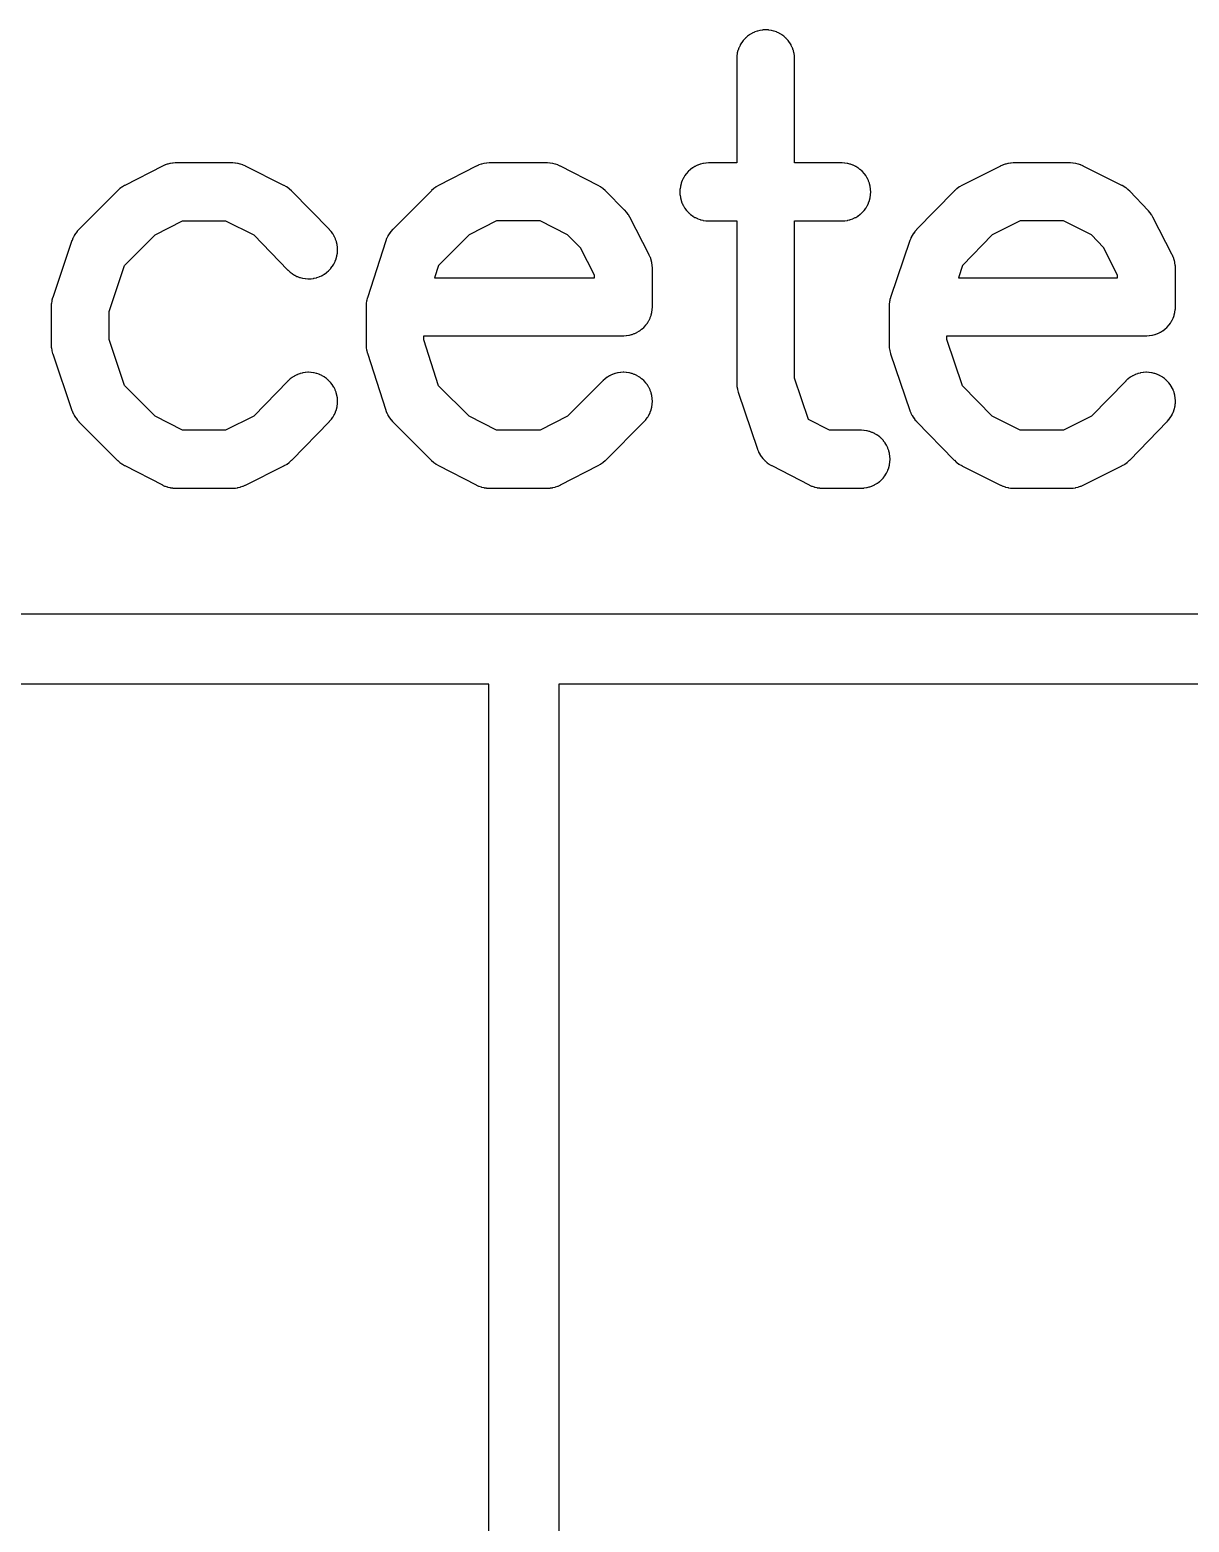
# Model space of a CAD drawing. Header units: inches. Extents: x -0.5 to 10, y -2.4 to 3.9.
# Drawn here: x 1.4325 to 1.5467, y -2.0377 to -1.8908 of the extents above; entities that cross this region are included whole.
import ezdxf

# ---------------------------------------------------------------- set-up
doc = ezdxf.new("R2010")
doc.units = ezdxf.units.IN

msp = doc.modelspace()

# ---------------------------------------------------------------- linework, layer by layer
for points in [[(1.50215, -1.90965), (1.50215, -1.9256), (1.50215, -1.925609), (1.502151, -1.925627), (1.502165, -1.925883), (1.502167, -1.92591), (1.502167, -1.92591), (1.502171, -1.925937), (1.502212, -1.92619), (1.502218, -1.926219), (1.502218, -1.926219), (1.502224, -1.926243), (1.502293, -1.92649), (1.502297, -1.926502), (1.502301, -1.926516), (1.504201, -1.932116), (1.504207, -1.932132), (1.504209, -1.932138), (1.504292, -1.932348), (1.504303, -1.932374), (1.504312, -1.932392), (1.504414, -1.932594), (1.504427, -1.932617), (1.504438, -1.932635), (1.50456, -1.932826), (1.504573, -1.932845), (1.504588, -1.932865), (1.504727, -1.933043), (1.504742, -1.933062), (1.504758, -1.933079), (1.504914, -1.933243), (1.504928, -1.933257), (1.504948, -1.933276), (1.505119, -1.933424), (1.505134, -1.933437), (1.505157, -1.933454), (1.505341, -1.933585), (1.505361, -1.933599), (1.505381, -1.933611), (1.505577, -1.933724), (1.505586, -1.933729), (1.505598, -1.933735), (1.509298, -1.935635), (1.509316, -1.935644), (1.509319, -1.935646), (1.509522, -1.935738), (1.509542, -1.935746), (1.509566, -1.935755), (1.509777, -1.935828), (1.509803, -1.935836), (1.509823, -1.935841), (1.510039, -1.935894), (1.510062, -1.935899), (1.510086, -1.935903), (1.510306, -1.935934), (1.51033, -1.935937), (1.510354, -1.935939), (1.510576, -1.935949), (1.510589, -1.93595), (1.5106, -1.93595), (1.5144, -1.93595), (1.51441, -1.93595), (1.514425, -1.935949), (1.514655, -1.935938), (1.514681, -1.935936), (1.514704, -1.935933), (1.514932, -1.935899), (1.514955, -1.935896), (1.51498, -1.93589), (1.515204, -1.935834), (1.51523, -1.935827), (1.515251, -1.93582), (1.515468, -1.935742), (1.515492, -1.935733), (1.515513, -1.935723), (1.515722, -1.935625), (1.515744, -1.935613), (1.515765, -1.935601), (1.515963, -1.935483), (1.515986, -1.935468), (1.516003, -1.935456), (1.516189, -1.935318), (1.51621, -1.935302), (1.516227, -1.935287), (1.516397, -1.935132), (1.516415, -1.935115), (1.516432, -1.935097), (1.516587, -1.934927), (1.516602, -1.93491), (1.516618, -1.934889), (1.516756, -1.934703), (1.516768, -1.934686), (1.516783, -1.934663), (1.516901, -1.934465), (1.516913, -1.934444), (1.516925, -1.934422), (1.517023, -1.934213), (1.517033, -1.934192), (1.517042, -1.934168), (1.51712, -1.933951), (1.517127, -1.93393), (1.517134, -1.933904), (1.51719, -1.93368), (1.517196, -1.933655), (1.517199, -1.933632), (1.517233, -1.933404), (1.517236, -1.933381), (1.517238, -1.933355), (1.517249, -1.933125), (1.51725, -1.9331), (1.517249, -1.933075), (1.517238, -1.932845), (1.517236, -1.932819), (1.517233, -1.932796), (1.517199, -1.932568), (1.517196, -1.932545), (1.51719, -1.93252), (1.517134, -1.932296), (1.517127, -1.93227), (1.51712, -1.932249), (1.517042, -1.932032), (1.517033, -1.932008), (1.517023, -1.931987), (1.516925, -1.931778), (1.516913, -1.931756), (1.516901, -1.931735), (1.516783, -1.931537), (1.516768, -1.931514), (1.516756, -1.931497), (1.516618, -1.931311), (1.516602, -1.93129), (1.516587, -1.931273), (1.516432, -1.931103), (1.516415, -1.931085), (1.516397, -1.931068), (1.516227, -1.930913), (1.51621, -1.930898), (1.516189, -1.930882), (1.516003, -1.930744), (1.515986, -1.930732), (1.515963, -1.930717), (1.515765, -1.930599), (1.515744, -1.930587), (1.515722, -1.930575), (1.515513, -1.930477), (1.515492, -1.930467), (1.515468, -1.930458), (1.515251, -1.93038), (1.51523, -1.930373), (1.515204, -1.930366), (1.51498, -1.93031), (1.514955, -1.930304), (1.514932, -1.930301), (1.514704, -1.930267), (1.514681, -1.930264), (1.514655, -1.930262), (1.514425, -1.930251), (1.51441, -1.93025), (1.5144, -1.93025), (1.511289, -1.93025), (1.509228, -1.929192), (1.50785, -1.92513), (1.50785, -1.90965), (1.5125, -1.90965), (1.51251, -1.90965), (1.512525, -1.909649), (1.512755, -1.909638), (1.512781, -1.909636), (1.512804, -1.909633), (1.513032, -1.909599), (1.513055, -1.909596), (1.51308, -1.90959), (1.513304, -1.909534), (1.51333, -1.909527), (1.513351, -1.90952), (1.513568, -1.909442), (1.513592, -1.909433), (1.513613, -1.909423), (1.513822, -1.909325), (1.513844, -1.909313), (1.513865, -1.909301), (1.514063, -1.909183), (1.514086, -1.909168), (1.514103, -1.909156), (1.514289, -1.909018), (1.51431, -1.909002), (1.514327, -1.908987), (1.514497, -1.908832), (1.514515, -1.908815), (1.514532, -1.908797), (1.514687, -1.908627), (1.514702, -1.90861), (1.514718, -1.908589), (1.514856, -1.908403), (1.514868, -1.908386), (1.514883, -1.908363), (1.515001, -1.908165), (1.515013, -1.908144), (1.515025, -1.908122), (1.515123, -1.907913), (1.515133, -1.907892), (1.515142, -1.907868), (1.51522, -1.907651), (1.515227, -1.90763), (1.515234, -1.907604), (1.51529, -1.90738), (1.515296, -1.907355), (1.515299, -1.907332), (1.515333, -1.907104), (1.515336, -1.907081), (1.515338, -1.907055), (1.515349, -1.906825), (1.51535, -1.9068), (1.515349, -1.906775), (1.515338, -1.906545), (1.515336, -1.906519), (1.515333, -1.906496), (1.515299, -1.906268), (1.515296, -1.906245), (1.51529, -1.90622), (1.515234, -1.905996), (1.515227, -1.90597), (1.51522, -1.905949), (1.515142, -1.905732), (1.515133, -1.905708), (1.515123, -1.905687), (1.515025, -1.905478), (1.515013, -1.905456), (1.515001, -1.905435), (1.514883, -1.905237), (1.514868, -1.905214), (1.514856, -1.905197), (1.514718, -1.905011), (1.514702, -1.90499), (1.514687, -1.904973), (1.514532, -1.904803), (1.514515, -1.904785), (1.514497, -1.904768), (1.514327, -1.904613), (1.51431, -1.904598), (1.514289, -1.904582), (1.514103, -1.904444), (1.514086, -1.904432), (1.514063, -1.904417), (1.513865, -1.904299), (1.513844, -1.904287), (1.513822, -1.904275), (1.513613, -1.904177), (1.513592, -1.904167), (1.513568, -1.904158), (1.513351, -1.90408), (1.51333, -1.904073), (1.513304, -1.904066), (1.51308, -1.90401), (1.513055, -1.904004), (1.513032, -1.904001), (1.512804, -1.903967), (1.512781, -1.903964), (1.512755, -1.903962), (1.512525, -1.903951), (1.51251, -1.90395), (1.5125, -1.90395), (1.50785, -1.90395), (1.50785, -1.8937), (1.50785, -1.89369), (1.507849, -1.893675), (1.507838, -1.893445), (1.507836, -1.893419), (1.507833, -1.893396), (1.507799, -1.893168), (1.507796, -1.893145), (1.50779, -1.89312), (1.507734, -1.892896), (1.507727, -1.89287), (1.50772, -1.892849), (1.507642, -1.892632), (1.507633, -1.892608), (1.507623, -1.892587), (1.507525, -1.892378), (1.507513, -1.892356), (1.507501, -1.892335), (1.507383, -1.892137), (1.507368, -1.892114), (1.507356, -1.892097), (1.507218, -1.891911), (1.507202, -1.89189), (1.507187, -1.891873), (1.507032, -1.891703), (1.507015, -1.891685), (1.506997, -1.891668), (1.506827, -1.891513), (1.50681, -1.891498), (1.506789, -1.891482), (1.506603, -1.891344), (1.506586, -1.891332), (1.506563, -1.891317), (1.506365, -1.891199), (1.506344, -1.891187), (1.506322, -1.891175), (1.506113, -1.891077), (1.506092, -1.891067), (1.506068, -1.891058), (1.505851, -1.89098), (1.50583, -1.890973), (1.505804, -1.890966), (1.50558, -1.89091), (1.505555, -1.890904), (1.505532, -1.890901), (1.505304, -1.890867), (1.505281, -1.890864), (1.505255, -1.890862), (1.505025, -1.890851), (1.505, -1.89085), (1.504975, -1.890851), (1.504745, -1.890862), (1.504719, -1.890864), (1.504696, -1.890867), (1.504468, -1.890901), (1.504445, -1.890904), (1.50442, -1.89091), (1.504196, -1.890966), (1.50417, -1.890973), (1.504149, -1.89098), (1.503932, -1.891058), (1.503908, -1.891067), (1.503887, -1.891077), (1.503678, -1.891175), (1.503656, -1.891187), (1.503635, -1.891199), (1.503437, -1.891317), (1.503414, -1.891332), (1.503397, -1.891344), (1.503211, -1.891482), (1.50319, -1.891498), (1.503173, -1.891513), (1.503003, -1.891668), (1.502985, -1.891685), (1.502968, -1.891703), (1.502813, -1.891873), (1.502798, -1.89189), (1.502782, -1.891911), (1.502644, -1.892097), (1.502632, -1.892114), (1.502617, -1.892137), (1.502499, -1.892335), (1.502487, -1.892356), (1.502475, -1.892378), (1.502377, -1.892587), (1.502367, -1.892608), (1.502358, -1.892632), (1.50228, -1.892849), (1.502273, -1.89287), (1.502266, -1.892896), (1.50221, -1.89312), (1.502204, -1.893145), (1.502201, -1.893168), (1.502167, -1.893396), (1.502164, -1.893419), (1.502162, -1.893445), (1.502151, -1.893675), (1.50215, -1.89369), (1.50215, -1.8937), (1.50215, -1.90395), (1.4994, -1.90395), (1.49939, -1.90395), (1.499375, -1.903951), (1.499145, -1.903962), (1.499119, -1.903964), (1.499096, -1.903967), (1.498868, -1.904001), (1.498845, -1.904004), (1.49882, -1.90401), (1.498596, -1.904066), (1.49857, -1.904073), (1.498549, -1.90408), (1.498332, -1.904158), (1.498308, -1.904167), (1.498287, -1.904177), (1.498078, -1.904275), (1.498056, -1.904287), (1.498035, -1.904299), (1.497837, -1.904417), (1.497814, -1.904432), (1.497797, -1.904444), (1.497611, -1.904582), (1.49759, -1.904598), (1.497573, -1.904613), (1.497403, -1.904768), (1.497385, -1.904785), (1.497368, -1.904803), (1.497213, -1.904973), (1.497198, -1.90499), (1.497182, -1.905011), (1.497044, -1.905197), (1.497032, -1.905214), (1.497017, -1.905237), (1.496899, -1.905435), (1.496887, -1.905456), (1.496875, -1.905478), (1.496777, -1.905687), (1.496767, -1.905708), (1.496758, -1.905732), (1.49668, -1.905949), (1.496673, -1.90597), (1.496666, -1.905996), (1.49661, -1.90622), (1.496604, -1.906245), (1.496601, -1.906268), (1.496567, -1.906496), (1.496564, -1.906519), (1.496562, -1.906545), (1.496551, -1.906775), (1.49655, -1.9068), (1.496551, -1.906825), (1.496562, -1.907055), (1.496564, -1.907081), (1.496567, -1.907104), (1.496601, -1.907332), (1.496604, -1.907355), (1.49661, -1.90738), (1.496666, -1.907604), (1.496673, -1.90763), (1.49668, -1.907651), (1.496758, -1.907868), (1.496767, -1.907892), (1.496777, -1.907913), (1.496875, -1.908122), (1.496887, -1.908144), (1.496899, -1.908165), (1.497017, -1.908363), (1.497032, -1.908386), (1.497044, -1.908403), (1.497182, -1.908589), (1.497198, -1.90861), (1.497213, -1.908627), (1.497368, -1.908797), (1.497385, -1.908815), (1.497403, -1.908832), (1.497573, -1.908987), (1.49759, -1.909002), (1.497611, -1.909018), (1.497797, -1.909156), (1.497814, -1.909168), (1.497837, -1.909183), (1.498035, -1.909301), (1.498056, -1.909313), (1.498078, -1.909325), (1.498287, -1.909423), (1.498308, -1.909433), (1.498332, -1.909442), (1.498549, -1.90952), (1.49857, -1.909527), (1.498596, -1.909534), (1.49882, -1.90959), (1.498845, -1.909596), (1.498868, -1.909599), (1.499096, -1.909633), (1.499119, -1.909636), (1.499145, -1.909638), (1.499375, -1.909649), (1.49939, -1.90965), (1.4994, -1.90965)], [(1.454594, -1.911034), (1.457958, -1.914488), (1.457968, -1.914498), (1.457976, -1.914505), (1.458144, -1.914663), (1.458161, -1.914677), (1.458182, -1.914694), (1.458365, -1.914834), (1.458384, -1.914848), (1.458406, -1.914862), (1.458602, -1.914983), (1.458621, -1.914994), (1.458645, -1.915007), (1.458852, -1.915108), (1.458873, -1.915118), (1.458897, -1.915127), (1.459113, -1.915208), (1.459134, -1.915215), (1.45916, -1.915223), (1.459383, -1.915282), (1.459404, -1.915287), (1.459431, -1.915292), (1.459659, -1.915329), (1.459683, -1.915332), (1.459707, -1.915334), (1.459937, -1.915349), (1.459964, -1.91535), (1.459987, -1.915349), (1.460217, -1.915341), (1.460245, -1.915339), (1.460266, -1.915337), (1.460494, -1.915306), (1.460519, -1.915302), (1.460543, -1.915297), (1.460767, -1.915244), (1.46079, -1.915238), (1.460814, -1.915231), (1.461032, -1.915156), (1.461054, -1.915148), (1.461078, -1.915138), (1.461288, -1.915042), (1.46131, -1.915031), (1.461331, -1.915019), (1.461531, -1.914903), (1.461551, -1.914891), (1.461572, -1.914877), (1.461759, -1.914742), (1.461779, -1.914726), (1.461797, -1.914711), (1.46197, -1.914559), (1.461988, -1.914542), (1.462005, -1.914524), (1.462163, -1.914356), (1.462177, -1.914339), (1.462194, -1.914318), (1.462334, -1.914135), (1.462348, -1.914116), (1.462362, -1.914094), (1.462483, -1.913898), (1.462494, -1.913879), (1.462507, -1.913855), (1.462608, -1.913648), (1.462618, -1.913627), (1.462627, -1.913603), (1.462708, -1.913387), (1.462715, -1.913366), (1.462723, -1.91334), (1.462782, -1.913117), (1.462787, -1.913096), (1.462792, -1.913069), (1.462829, -1.912841), (1.462832, -1.912817), (1.462834, -1.912793), (1.462849, -1.912563), (1.46285, -1.912536), (1.462849, -1.912513), (1.462841, -1.912283), (1.462839, -1.912255), (1.462837, -1.912234), (1.462806, -1.912006), (1.462802, -1.911981), (1.462797, -1.911957), (1.462744, -1.911733), (1.462738, -1.91171), (1.462731, -1.911686), (1.462656, -1.911468), (1.462648, -1.911446), (1.462638, -1.911422), (1.462542, -1.911212), (1.462531, -1.91119), (1.462519, -1.911169), (1.462403, -1.910969), (1.462391, -1.910949), (1.462377, -1.910928), (1.462242, -1.910741), (1.462226, -1.910721), (1.462211, -1.910703), (1.462059, -1.91053), (1.462052, -1.910523), (1.462042, -1.910512), (1.458342, -1.906712), (1.458333, -1.906703), (1.458322, -1.906692), (1.458129, -1.906515), (1.458109, -1.906498), (1.458109, -1.906498), (1.458086, -1.906479), (1.457874, -1.906325), (1.457853, -1.90631), (1.457853, -1.90631), (1.457827, -1.906294), (1.457599, -1.906164), (1.457585, -1.906156), (1.457575, -1.906151), (1.453775, -1.904251), (1.453766, -1.904247), (1.453754, -1.904241), (1.453554, -1.904153), (1.453536, -1.904145), (1.453511, -1.904136), (1.453305, -1.904066), (1.453286, -1.90406), (1.45326, -1.904054), (1.453048, -1.904004), (1.453025, -1.903999), (1.453003, -1.903995), (1.452787, -1.903965), (1.452766, -1.903962), (1.452741, -1.903961), (1.452523, -1.903951), (1.452511, -1.90395), (1.4525, -1.90395), (1.4469, -1.90395), (1.446889, -1.90395), (1.446876, -1.903951), (1.446654, -1.903961), (1.44663, -1.903963), (1.446606, -1.903966), (1.446386, -1.903997), (1.446362, -1.904001), (1.446339, -1.904006), (1.446123, -1.904059), (1.446103, -1.904064), (1.446077, -1.904072), (1.445866, -1.904145), (1.445842, -1.904154), (1.445822, -1.904162), (1.445619, -1.904254), (1.445616, -1.904256), (1.445598, -1.904265), (1.441898, -1.906165), (1.441884, -1.906172), (1.441875, -1.906177), (1.441665, -1.906299), (1.441642, -1.906314), (1.441642, -1.906314), (1.441621, -1.906328), (1.441425, -1.906471), (1.441406, -1.906485), (1.441406, -1.906485), (1.441384, -1.906504), (1.441204, -1.906667), (1.4412, -1.906671), (1.441185, -1.906685), (1.437385, -1.910485), (1.437374, -1.910496), (1.437369, -1.910501), (1.437224, -1.91066), (1.437209, -1.910678), (1.437195, -1.910696), (1.437065, -1.910867), (1.437051, -1.910887), (1.437039, -1.910905), (1.436925, -1.911088), (1.436914, -1.911107), (1.436903, -1.911128), (1.436806, -1.91132), (1.436795, -1.911343), (1.436787, -1.911362), (1.436709, -1.911563), (1.436706, -1.911571), (1.436701, -1.911584), (1.434801, -1.917184), (1.434797, -1.917198), (1.434793, -1.91721), (1.434724, -1.917457), (1.434718, -1.917481), (1.434718, -1.917481), (1.434712, -1.91751), (1.434671, -1.917763), (1.434667, -1.91779), (1.434667, -1.91779), (1.434665, -1.917817), (1.434651, -1.918073), (1.43465, -1.918091), (1.43465, -1.9181), (1.43465, -1.9218), (1.43465, -1.921809), (1.434651, -1.921827), (1.434665, -1.922083), (1.434667, -1.92211), (1.434667, -1.92211), (1.434671, -1.922137), (1.434712, -1.92239), (1.434718, -1.922419), (1.434718, -1.922419), (1.434724, -1.922443), (1.434793, -1.92269), (1.434797, -1.922702), (1.434801, -1.922716), (1.436701, -1.928316), (1.436706, -1.928329), (1.436709, -1.928337), (1.436787, -1.928538), (1.436795, -1.928557), (1.436806, -1.92858), (1.436903, -1.928772), (1.436914, -1.928793), (1.436925, -1.928812), (1.437039, -1.928995), (1.437051, -1.929013), (1.437065, -1.929033), (1.437195, -1.929204), (1.437209, -1.929222), (1.437224, -1.92924), (1.437369, -1.929399), (1.437374, -1.929404), (1.437385, -1.929415), (1.441185, -1.933215), (1.4412, -1.933229), (1.441204, -1.933233), (1.441384, -1.933396), (1.441406, -1.933415), (1.441406, -1.933415), (1.441425, -1.933429), (1.441621, -1.933572), (1.441642, -1.933586), (1.441642, -1.933586), (1.441665, -1.933601), (1.441875, -1.933723), (1.441884, -1.933728), (1.441898, -1.933735), (1.445598, -1.935635), (1.445616, -1.935644), (1.445619, -1.935646), (1.445822, -1.935738), (1.445842, -1.935746), (1.445866, -1.935755), (1.446077, -1.935828), (1.446103, -1.935836), (1.446123, -1.935841), (1.446339, -1.935894), (1.446362, -1.935899), (1.446386, -1.935903), (1.446606, -1.935934), (1.44663, -1.935937), (1.446654, -1.935939), (1.446876, -1.935949), (1.446889, -1.93595), (1.4469, -1.93595), (1.4525, -1.93595), (1.452511, -1.93595), (1.452523, -1.935949), (1.452741, -1.935939), (1.452766, -1.935938), (1.452787, -1.935935), (1.453003, -1.935905), (1.453025, -1.935901), (1.453048, -1.935896), (1.45326, -1.935846), (1.453286, -1.93584), (1.453305, -1.935834), (1.453511, -1.935764), (1.453536, -1.935755), (1.453554, -1.935747), (1.453754, -1.935659), (1.453766, -1.935653), (1.453775, -1.935649), (1.457575, -1.933749), (1.457585, -1.933744), (1.457599, -1.933736), (1.457827, -1.933606), (1.457853, -1.93359), (1.457853, -1.93359), (1.457874, -1.933575), (1.458086, -1.933421), (1.458109, -1.933402), (1.458109, -1.933402), (1.458129, -1.933385), (1.458322, -1.933208), (1.458333, -1.933197), (1.458342, -1.933188), (1.462042, -1.929388), (1.462052, -1.929377), (1.462059, -1.92937), (1.462211, -1.929197), (1.462226, -1.929179), (1.462242, -1.929159), (1.462377, -1.928972), (1.462391, -1.928951), (1.462403, -1.928931), (1.462519, -1.928731), (1.462531, -1.92871), (1.462542, -1.928688), (1.462638, -1.928478), (1.462648, -1.928454), (1.462656, -1.928432), (1.462731, -1.928214), (1.462738, -1.92819), (1.462744, -1.928167), (1.462797, -1.927943), (1.462802, -1.927919), (1.462806, -1.927894), (1.462837, -1.927666), (1.462839, -1.927645), (1.462841, -1.927617), (1.462849, -1.927387), (1.46285, -1.927364), (1.462849, -1.927337), (1.462834, -1.927107), (1.462832, -1.927083), (1.462829, -1.927059), (1.462792, -1.926831), (1.462787, -1.926804), (1.462782, -1.926783), (1.462723, -1.92656), (1.462715, -1.926534), (1.462708, -1.926513), (1.462627, -1.926297), (1.462618, -1.926273), (1.462608, -1.926252), (1.462507, -1.926045), (1.462494, -1.926021), (1.462483, -1.926002), (1.462362, -1.925806), (1.462348, -1.925784), (1.462334, -1.925765), (1.462194, -1.925582), (1.462177, -1.925561), (1.462163, -1.925544), (1.462005, -1.925376), (1.461988, -1.925358), (1.46197, -1.925341), (1.461797, -1.925189), (1.461779, -1.925174), (1.461759, -1.925158), (1.461572, -1.925023), (1.461551, -1.925009), (1.461531, -1.924997), (1.461331, -1.924881), (1.46131, -1.924869), (1.461288, -1.924858), (1.461078, -1.924762), (1.461054, -1.924752), (1.461032, -1.924744), (1.460814, -1.924669), (1.46079, -1.924662), (1.460767, -1.924656), (1.460543, -1.924603), (1.460519, -1.924598), (1.460494, -1.924594), (1.460266, -1.924563), (1.460245, -1.924561), (1.460217, -1.924559), (1.459987, -1.924551), (1.459964, -1.92455), (1.459937, -1.924551), (1.459707, -1.924566), (1.459683, -1.924568), (1.459659, -1.924571), (1.459431, -1.924608), (1.459404, -1.924613), (1.459383, -1.924618), (1.45916, -1.924677), (1.459134, -1.924685), (1.459113, -1.924692), (1.458897, -1.924773), (1.458873, -1.924782), (1.458852, -1.924792), (1.458645, -1.924893), (1.458621, -1.924906), (1.458602, -1.924917), (1.458406, -1.925038), (1.458384, -1.925052), (1.458365, -1.925066), (1.458182, -1.925206), (1.458161, -1.925223), (1.458144, -1.925237), (1.457976, -1.925395), (1.457968, -1.925402), (1.457958, -1.925412), (1.454594, -1.928866), (1.451827, -1.93025), (1.447589, -1.93025), (1.444899, -1.928869), (1.441885, -1.925855), (1.44035, -1.92133), (1.44035, -1.91857), (1.441885, -1.914045), (1.444899, -1.911031), (1.447589, -1.90965), (1.451827, -1.90965)], [(1.46565, -1.91809), (1.46565, -1.91809), (1.46565, -1.9181), (1.46565, -1.9218), (1.46565, -1.92181), (1.465651, -1.921826), (1.465663, -1.922069), (1.465665, -1.922096), (1.465665, -1.922096), (1.465669, -1.922121), (1.465706, -1.922361), (1.465711, -1.922386), (1.465711, -1.922386), (1.465717, -1.922412), (1.465779, -1.922647), (1.465785, -1.922665), (1.465787, -1.922672), (1.467587, -1.928272), (1.467592, -1.928287), (1.467595, -1.928295), (1.467673, -1.928503), (1.467683, -1.928528), (1.467691, -1.928547), (1.467789, -1.928747), (1.467799, -1.928767), (1.467812, -1.928789), (1.467928, -1.928979), (1.467941, -1.928999), (1.467955, -1.929018), (1.468088, -1.929197), (1.468105, -1.929217), (1.468118, -1.929233), (1.468268, -1.929398), (1.468269, -1.929399), (1.468285, -1.929415), (1.472085, -1.933215), (1.4721, -1.933229), (1.472104, -1.933233), (1.472284, -1.933396), (1.472306, -1.933415), (1.472306, -1.933415), (1.472325, -1.933429), (1.472521, -1.933572), (1.472542, -1.933586), (1.472542, -1.933586), (1.472565, -1.933601), (1.472775, -1.933723), (1.472784, -1.933728), (1.472798, -1.933735), (1.476498, -1.935635), (1.476516, -1.935644), (1.476519, -1.935646), (1.476722, -1.935738), (1.476742, -1.935746), (1.476766, -1.935755), (1.476977, -1.935828), (1.477003, -1.935836), (1.477023, -1.935841), (1.477239, -1.935894), (1.477262, -1.935899), (1.477286, -1.935903), (1.477506, -1.935934), (1.47753, -1.935937), (1.477554, -1.935939), (1.477776, -1.935949), (1.477789, -1.93595), (1.4778, -1.93595), (1.4835, -1.93595), (1.483511, -1.93595), (1.483524, -1.935949), (1.483746, -1.935939), (1.48377, -1.935937), (1.483794, -1.935934), (1.484014, -1.935903), (1.484038, -1.935899), (1.484061, -1.935894), (1.484277, -1.935841), (1.484297, -1.935836), (1.484323, -1.935828), (1.484534, -1.935755), (1.484558, -1.935746), (1.484578, -1.935738), (1.484781, -1.935646), (1.484784, -1.935644), (1.484802, -1.935635), (1.488502, -1.933735), (1.488516, -1.933728), (1.488525, -1.933723), (1.488735, -1.933601), (1.488758, -1.933586), (1.488758, -1.933586), (1.488779, -1.933572), (1.488975, -1.933429), (1.488994, -1.933415), (1.488994, -1.933415), (1.489016, -1.933396), (1.489196, -1.933233), (1.4892, -1.933229), (1.489215, -1.933215), (1.493015, -1.929415), (1.493025, -1.929405), (1.493032, -1.929397), (1.493187, -1.929227), (1.493202, -1.92921), (1.493218, -1.929189), (1.493356, -1.929003), (1.493368, -1.928986), (1.493383, -1.928963), (1.493501, -1.928765), (1.493513, -1.928744), (1.493525, -1.928722), (1.493623, -1.928513), (1.493633, -1.928492), (1.493642, -1.928468), (1.49372, -1.928251), (1.493727, -1.92823), (1.493734, -1.928204), (1.49379, -1.92798), (1.493796, -1.927955), (1.493799, -1.927932), (1.493833, -1.927704), (1.493836, -1.927681), (1.493838, -1.927655), (1.493849, -1.927425), (1.49385, -1.9274), (1.493849, -1.927375), (1.493838, -1.927145), (1.493836, -1.927119), (1.493833, -1.927096), (1.493799, -1.926868), (1.493796, -1.926845), (1.49379, -1.92682), (1.493734, -1.926596), (1.493727, -1.92657), (1.49372, -1.926549), (1.493642, -1.926332), (1.493633, -1.926308), (1.493623, -1.926287), (1.493525, -1.926078), (1.493513, -1.926056), (1.493501, -1.926035), (1.493383, -1.925837), (1.493368, -1.925814), (1.493356, -1.925797), (1.493218, -1.925611), (1.493202, -1.92559), (1.493187, -1.925573), (1.493032, -1.925403), (1.493015, -1.925385), (1.492997, -1.925368), (1.492827, -1.925213), (1.49281, -1.925198), (1.492789, -1.925182), (1.492603, -1.925044), (1.492586, -1.925032), (1.492563, -1.925017), (1.492365, -1.924899), (1.492344, -1.924887), (1.492322, -1.924875), (1.492113, -1.924777), (1.492092, -1.924767), (1.492068, -1.924758), (1.491851, -1.92468), (1.49183, -1.924673), (1.491804, -1.924666), (1.49158, -1.92461), (1.491555, -1.924604), (1.491532, -1.924601), (1.491304, -1.924567), (1.491281, -1.924564), (1.491255, -1.924562), (1.491025, -1.924551), (1.491, -1.92455), (1.490975, -1.924551), (1.490745, -1.924562), (1.490719, -1.924564), (1.490696, -1.924567), (1.490468, -1.924601), (1.490445, -1.924604), (1.49042, -1.92461), (1.490196, -1.924666), (1.49017, -1.924673), (1.490149, -1.92468), (1.489932, -1.924758), (1.489908, -1.924767), (1.489887, -1.924777), (1.489678, -1.924875), (1.489656, -1.924887), (1.489635, -1.924899), (1.489437, -1.925017), (1.489414, -1.925032), (1.489397, -1.925044), (1.489211, -1.925182), (1.48919, -1.925198), (1.489173, -1.925213), (1.489003, -1.925368), (1.488995, -1.925375), (1.488985, -1.925385), (1.485501, -1.928869), (1.482811, -1.93025), (1.478489, -1.93025), (1.475799, -1.928869), (1.472802, -1.925872), (1.47135, -1.921353), (1.47135, -1.92095), (1.491, -1.92095), (1.49101, -1.92095), (1.491025, -1.920949), (1.491255, -1.920938), (1.491281, -1.920936), (1.491304, -1.920933), (1.491532, -1.920899), (1.491555, -1.920896), (1.49158, -1.92089), (1.491804, -1.920834), (1.49183, -1.920827), (1.491851, -1.92082), (1.492068, -1.920742), (1.492092, -1.920733), (1.492113, -1.920723), (1.492322, -1.920625), (1.492344, -1.920613), (1.492365, -1.920601), (1.492563, -1.920483), (1.492586, -1.920468), (1.492603, -1.920456), (1.492789, -1.920318), (1.49281, -1.920302), (1.492827, -1.920287), (1.492997, -1.920132), (1.493015, -1.920115), (1.493032, -1.920097), (1.493187, -1.919927), (1.493202, -1.91991), (1.493218, -1.919889), (1.493356, -1.919703), (1.493368, -1.919686), (1.493383, -1.919663), (1.493501, -1.919465), (1.493513, -1.919444), (1.493525, -1.919422), (1.493623, -1.919213), (1.493633, -1.919192), (1.493642, -1.919168), (1.49372, -1.918951), (1.493727, -1.91893), (1.493734, -1.918904), (1.49379, -1.91868), (1.493796, -1.918655), (1.493799, -1.918632), (1.493833, -1.918404), (1.493836, -1.918381), (1.493838, -1.918355), (1.493849, -1.918125), (1.49385, -1.91811), (1.49385, -1.9181), (1.49385, -1.9143), (1.49385, -1.914289), (1.493849, -1.914276), (1.493839, -1.914054), (1.493837, -1.91403), (1.493834, -1.914006), (1.493803, -1.913786), (1.493799, -1.913762), (1.493794, -1.913739), (1.493741, -1.913523), (1.493736, -1.913503), (1.493728, -1.913477), (1.493655, -1.913266), (1.493646, -1.913242), (1.493638, -1.913222), (1.493546, -1.913019), (1.493544, -1.913016), (1.493535, -1.912998), (1.491635, -1.909298), (1.491628, -1.909284), (1.491623, -1.909275), (1.491501, -1.909065), (1.491486, -1.909042), (1.491486, -1.909042), (1.491472, -1.909021), (1.491329, -1.908825), (1.491315, -1.908806), (1.491315, -1.908806), (1.491296, -1.908784), (1.491133, -1.908604), (1.491129, -1.9086), (1.491115, -1.908585), (1.489215, -1.906685), (1.4892, -1.906671), (1.489196, -1.906667), (1.489016, -1.906504), (1.488994, -1.906485), (1.488994, -1.906485), (1.488975, -1.906471), (1.488779, -1.906328), (1.488758, -1.906314), (1.488758, -1.906314), (1.488735, -1.906299), (1.488525, -1.906177), (1.488516, -1.906172), (1.488502, -1.906165), (1.484802, -1.904265), (1.484784, -1.904256), (1.484781, -1.904254), (1.484578, -1.904162), (1.484558, -1.904154), (1.484534, -1.904145), (1.484323, -1.904072), (1.484297, -1.904064), (1.484277, -1.904059), (1.484061, -1.904006), (1.484038, -1.904001), (1.484014, -1.903997), (1.483794, -1.903966), (1.48377, -1.903963), (1.483746, -1.903961), (1.483524, -1.903951), (1.483511, -1.90395), (1.4835, -1.90395), (1.4778, -1.90395), (1.477789, -1.90395), (1.477776, -1.903951), (1.477554, -1.903961), (1.47753, -1.903963), (1.477506, -1.903966), (1.477286, -1.903997), (1.477262, -1.904001), (1.477239, -1.904006), (1.477023, -1.904059), (1.477003, -1.904064), (1.476977, -1.904072), (1.476766, -1.904145), (1.476742, -1.904154), (1.476722, -1.904162), (1.476519, -1.904254), (1.476516, -1.904256), (1.476498, -1.904265), (1.472798, -1.906165), (1.472784, -1.906172), (1.472775, -1.906177), (1.472565, -1.906299), (1.472542, -1.906314), (1.472542, -1.906314), (1.472521, -1.906328), (1.472325, -1.906471), (1.472306, -1.906485), (1.472306, -1.906485), (1.472284, -1.906504), (1.472104, -1.906667), (1.4721, -1.906671), (1.472085, -1.906685), (1.468285, -1.910485), (1.468269, -1.910501), (1.468268, -1.910502), (1.468118, -1.910667), (1.468105, -1.910683), (1.468088, -1.910703), (1.467955, -1.910882), (1.467941, -1.910901), (1.467928, -1.910921), (1.467812, -1.911111), (1.467799, -1.911133), (1.467789, -1.911153), (1.467691, -1.911353), (1.467683, -1.911372), (1.467673, -1.911397), (1.467595, -1.911605), (1.467592, -1.911613), (1.467587, -1.911628), (1.465787, -1.917228), (1.465785, -1.917235), (1.46578, -1.91725), (1.465773, -1.91727), (1.465766, -1.917296), (1.465737, -1.917412), (1.465717, -1.917488), (1.465711, -1.917514), (1.465711, -1.917514), (1.465708, -1.917529), (1.465704, -1.917545), (1.465701, -1.917568), (1.46568, -1.91771), (1.465669, -1.917779), (1.465665, -1.917804), (1.465665, -1.917804), (1.465665, -1.917811), (1.465664, -1.917819), (1.465662, -1.917845), (1.465651, -1.918075)], [(1.51715, -1.91809), (1.51715, -1.91809), (1.51715, -1.9181), (1.51715, -1.9218), (1.51715, -1.921809), (1.517151, -1.921827), (1.517165, -1.922083), (1.517167, -1.92211), (1.517167, -1.92211), (1.517171, -1.922137), (1.517212, -1.92239), (1.517218, -1.922419), (1.517218, -1.922419), (1.517224, -1.922443), (1.517293, -1.92269), (1.517297, -1.922702), (1.517301, -1.922716), (1.519201, -1.928316), (1.519207, -1.928333), (1.519209, -1.928337), (1.519285, -1.928531), (1.519294, -1.928553), (1.519303, -1.928572), (1.519396, -1.928759), (1.519406, -1.928779), (1.519417, -1.928798), (1.519526, -1.928977), (1.519537, -1.928994), (1.519551, -1.929013), (1.519676, -1.929181), (1.519689, -1.929198), (1.519704, -1.929216), (1.519843, -1.929372), (1.519852, -1.929381), (1.519858, -1.929388), (1.523558, -1.933188), (1.523567, -1.933197), (1.523578, -1.933208), (1.523771, -1.933385), (1.523791, -1.933402), (1.523791, -1.933402), (1.523814, -1.933421), (1.524026, -1.933575), (1.524047, -1.93359), (1.524047, -1.93359), (1.524073, -1.933606), (1.524301, -1.933736), (1.524315, -1.933744), (1.524325, -1.933749), (1.528125, -1.935649), (1.528134, -1.935653), (1.528146, -1.935659), (1.528346, -1.935747), (1.528364, -1.935755), (1.528389, -1.935764), (1.528595, -1.935834), (1.528614, -1.93584), (1.52864, -1.935846), (1.528852, -1.935896), (1.528875, -1.935901), (1.528897, -1.935905), (1.529113, -1.935935), (1.529134, -1.935938), (1.529159, -1.935939), (1.529377, -1.935949), (1.529389, -1.93595), (1.5294, -1.93595), (1.535, -1.93595), (1.535011, -1.93595), (1.535023, -1.935949), (1.535241, -1.935939), (1.535266, -1.935938), (1.535287, -1.935935), (1.535503, -1.935905), (1.535525, -1.935901), (1.535548, -1.935896), (1.53576, -1.935846), (1.535786, -1.93584), (1.535805, -1.935834), (1.536011, -1.935764), (1.536036, -1.935755), (1.536054, -1.935747), (1.536254, -1.935659), (1.536266, -1.935653), (1.536275, -1.935649), (1.540075, -1.933749), (1.540085, -1.933744), (1.540099, -1.933736), (1.540327, -1.933606), (1.540353, -1.93359), (1.540353, -1.93359), (1.540374, -1.933575), (1.540586, -1.933421), (1.540609, -1.933402), (1.540609, -1.933402), (1.540629, -1.933385), (1.540822, -1.933208), (1.540833, -1.933197), (1.540842, -1.933188), (1.544542, -1.929388), (1.544552, -1.929377), (1.544559, -1.92937), (1.544711, -1.929197), (1.544726, -1.929179), (1.544742, -1.929159), (1.544877, -1.928972), (1.544891, -1.928951), (1.544903, -1.928931), (1.545019, -1.928731), (1.545031, -1.92871), (1.545042, -1.928688), (1.545138, -1.928478), (1.545148, -1.928454), (1.545156, -1.928432), (1.545231, -1.928214), (1.545238, -1.92819), (1.545244, -1.928167), (1.545297, -1.927943), (1.545302, -1.927919), (1.545306, -1.927894), (1.545337, -1.927666), (1.545339, -1.927645), (1.545341, -1.927617), (1.545349, -1.927387), (1.54535, -1.927364), (1.545349, -1.927337), (1.545334, -1.927107), (1.545332, -1.927083), (1.545329, -1.927059), (1.545292, -1.926831), (1.545287, -1.926804), (1.545282, -1.926783), (1.545223, -1.92656), (1.545215, -1.926534), (1.545208, -1.926513), (1.545127, -1.926297), (1.545118, -1.926273), (1.545108, -1.926252), (1.545007, -1.926045), (1.544994, -1.926021), (1.544983, -1.926002), (1.544862, -1.925806), (1.544848, -1.925784), (1.544834, -1.925765), (1.544694, -1.925582), (1.544677, -1.925561), (1.544663, -1.925544), (1.544505, -1.925376), (1.544488, -1.925358), (1.54447, -1.925341), (1.544297, -1.925189), (1.544279, -1.925174), (1.544259, -1.925158), (1.544072, -1.925023), (1.544051, -1.925009), (1.544031, -1.924997), (1.543831, -1.924881), (1.54381, -1.924869), (1.543788, -1.924858), (1.543578, -1.924762), (1.543554, -1.924752), (1.543532, -1.924744), (1.543314, -1.924669), (1.54329, -1.924662), (1.543267, -1.924656), (1.543043, -1.924603), (1.543019, -1.924598), (1.542994, -1.924594), (1.542766, -1.924563), (1.542745, -1.924561), (1.542717, -1.924559), (1.542487, -1.924551), (1.542464, -1.92455), (1.542437, -1.924551), (1.542207, -1.924566), (1.542183, -1.924568), (1.542159, -1.924571), (1.541931, -1.924608), (1.541904, -1.924613), (1.541883, -1.924618), (1.54166, -1.924677), (1.541634, -1.924685), (1.541613, -1.924692), (1.541397, -1.924773), (1.541373, -1.924782), (1.541352, -1.924792), (1.541145, -1.924893), (1.541121, -1.924906), (1.541102, -1.924917), (1.540906, -1.925038), (1.540884, -1.925052), (1.540865, -1.925066), (1.540682, -1.925206), (1.540661, -1.925223), (1.540644, -1.925237), (1.540476, -1.925395), (1.540468, -1.925402), (1.540458, -1.925412), (1.537094, -1.928866), (1.534327, -1.93025), (1.530073, -1.93025), (1.527306, -1.928866), (1.524392, -1.925874), (1.52285, -1.92133), (1.52285, -1.92095), (1.5425, -1.92095), (1.54251, -1.92095), (1.542525, -1.920949), (1.542755, -1.920938), (1.542781, -1.920936), (1.542804, -1.920933), (1.543032, -1.920899), (1.543055, -1.920896), (1.54308, -1.92089), (1.543304, -1.920834), (1.54333, -1.920827), (1.543351, -1.92082), (1.543568, -1.920742), (1.543592, -1.920733), (1.543613, -1.920723), (1.543822, -1.920625), (1.543844, -1.920613), (1.543865, -1.920601), (1.544063, -1.920483), (1.544086, -1.920468), (1.544103, -1.920456), (1.544289, -1.920318), (1.54431, -1.920302), (1.544327, -1.920287), (1.544497, -1.920132), (1.544515, -1.920115), (1.544532, -1.920097), (1.544687, -1.919927), (1.544702, -1.91991), (1.544718, -1.919889), (1.544856, -1.919703), (1.544868, -1.919686), (1.544883, -1.919663), (1.545001, -1.919465), (1.545013, -1.919444), (1.545025, -1.919422), (1.545123, -1.919213), (1.545133, -1.919192), (1.545142, -1.919168), (1.54522, -1.918951), (1.545227, -1.91893), (1.545234, -1.918904), (1.54529, -1.91868), (1.545296, -1.918655), (1.545299, -1.918632), (1.545333, -1.918404), (1.545336, -1.918381), (1.545338, -1.918355), (1.545349, -1.918125), (1.54535, -1.91811), (1.54535, -1.9181), (1.54535, -1.9143), (1.54535, -1.914289), (1.545349, -1.914276), (1.545339, -1.914054), (1.545337, -1.91403), (1.545334, -1.914006), (1.545303, -1.913786), (1.545299, -1.913762), (1.545294, -1.913739), (1.545241, -1.913523), (1.545236, -1.913503), (1.545228, -1.913477), (1.545155, -1.913266), (1.545146, -1.913242), (1.545138, -1.913222), (1.545046, -1.913019), (1.545044, -1.913016), (1.545035, -1.912998), (1.543135, -1.909298), (1.543127, -1.909282), (1.543124, -1.909277), (1.543013, -1.909085), (1.543, -1.909063), (1.542988, -1.909045), (1.542859, -1.908863), (1.542842, -1.908841), (1.54283, -1.908826), (1.542685, -1.908657), (1.54268, -1.908652), (1.542669, -1.90864), (1.540869, -1.90674), (1.54086, -1.90673), (1.540854, -1.906724), (1.540706, -1.906582), (1.540692, -1.906568), (1.540674, -1.906553), (1.540515, -1.906424), (1.540498, -1.906411), (1.54048, -1.906398), (1.54031, -1.906283), (1.54029, -1.90627), (1.540273, -1.906261), (1.540094, -1.906161), (1.540079, -1.906153), (1.540075, -1.906151), (1.536275, -1.904251), (1.536266, -1.904247), (1.536254, -1.904241), (1.536054, -1.904153), (1.536036, -1.904145), (1.536011, -1.904136), (1.535805, -1.904066), (1.535786, -1.90406), (1.53576, -1.904054), (1.535548, -1.904004), (1.535525, -1.903999), (1.535503, -1.903995), (1.535287, -1.903965), (1.535266, -1.903962), (1.535241, -1.903961), (1.535023, -1.903951), (1.535011, -1.90395), (1.535, -1.90395), (1.5294, -1.90395), (1.529389, -1.90395), (1.529377, -1.903951), (1.529159, -1.903961), (1.529134, -1.903962), (1.529113, -1.903965), (1.528897, -1.903995), (1.528875, -1.903999), (1.528852, -1.904004), (1.52864, -1.904054), (1.528614, -1.90406), (1.528595, -1.904066), (1.528389, -1.904136), (1.528364, -1.904145), (1.528346, -1.904153), (1.528146, -1.904241), (1.528134, -1.904247), (1.528125, -1.904251), (1.524325, -1.906151), (1.524315, -1.906156), (1.524301, -1.906164), (1.524073, -1.906294), (1.524047, -1.90631), (1.524047, -1.90631), (1.524026, -1.906325), (1.523814, -1.906479), (1.523791, -1.906498), (1.523791, -1.906498), (1.523771, -1.906515), (1.523578, -1.906692), (1.523567, -1.906703), (1.523558, -1.906712), (1.519858, -1.910512), (1.519852, -1.910519), (1.519843, -1.910528), (1.519704, -1.910684), (1.519689, -1.910702), (1.519676, -1.910719), (1.519551, -1.910887), (1.519537, -1.910906), (1.519526, -1.910923), (1.519417, -1.911102), (1.519406, -1.911121), (1.519396, -1.911141), (1.519303, -1.911328), (1.519294, -1.911347), (1.519285, -1.911369), (1.519209, -1.911563), (1.519207, -1.911567), (1.519201, -1.911584), (1.517301, -1.917184), (1.517297, -1.917198), (1.517293, -1.91721), (1.517288, -1.917227), (1.51728, -1.917249), (1.517273, -1.91727), (1.517266, -1.917296), (1.517242, -1.917394), (1.517224, -1.917457), (1.517218, -1.917481), (1.517218, -1.917481), (1.517212, -1.91751), (1.517212, -1.917514), (1.51721, -1.91752), (1.517204, -1.917545), (1.517201, -1.917568), (1.517181, -1.917699), (1.517171, -1.917763), (1.517167, -1.91779), (1.517167, -1.91779), (1.517166, -1.917804), (1.517164, -1.917819), (1.517162, -1.917845), (1.517151, -1.918075)], [(1.47241, -1.91525), (1.48815, -1.91525), (1.48815, -1.914989), (1.486769, -1.912299), (1.485501, -1.911031), (1.482811, -1.90965), (1.478489, -1.90965), (1.475799, -1.911031), (1.472802, -1.914028)], [(1.523977, -1.91525), (1.53965, -1.91525), (1.53965, -1.914989), (1.538251, -1.912264), (1.537076, -1.911025), (1.534327, -1.90965), (1.530073, -1.90965), (1.527306, -1.911034), (1.524392, -1.914026)], [(1.48465, -2.18455), (3.02405, -2.18455), (3.02405, -1.95525), (1.48465, -1.95525)]]:
    msp.add_lwpolyline(points, close=True)
for points in [[(1.844827, -1.94835), (1.375467, -1.94835)], [(0.60965, -2.18455), (1.47775, -2.18455), (1.47775, -1.95525), (0.60965, -1.95525)]]:
    msp.add_lwpolyline(points)

doc.saveas('drawing.dxf')
